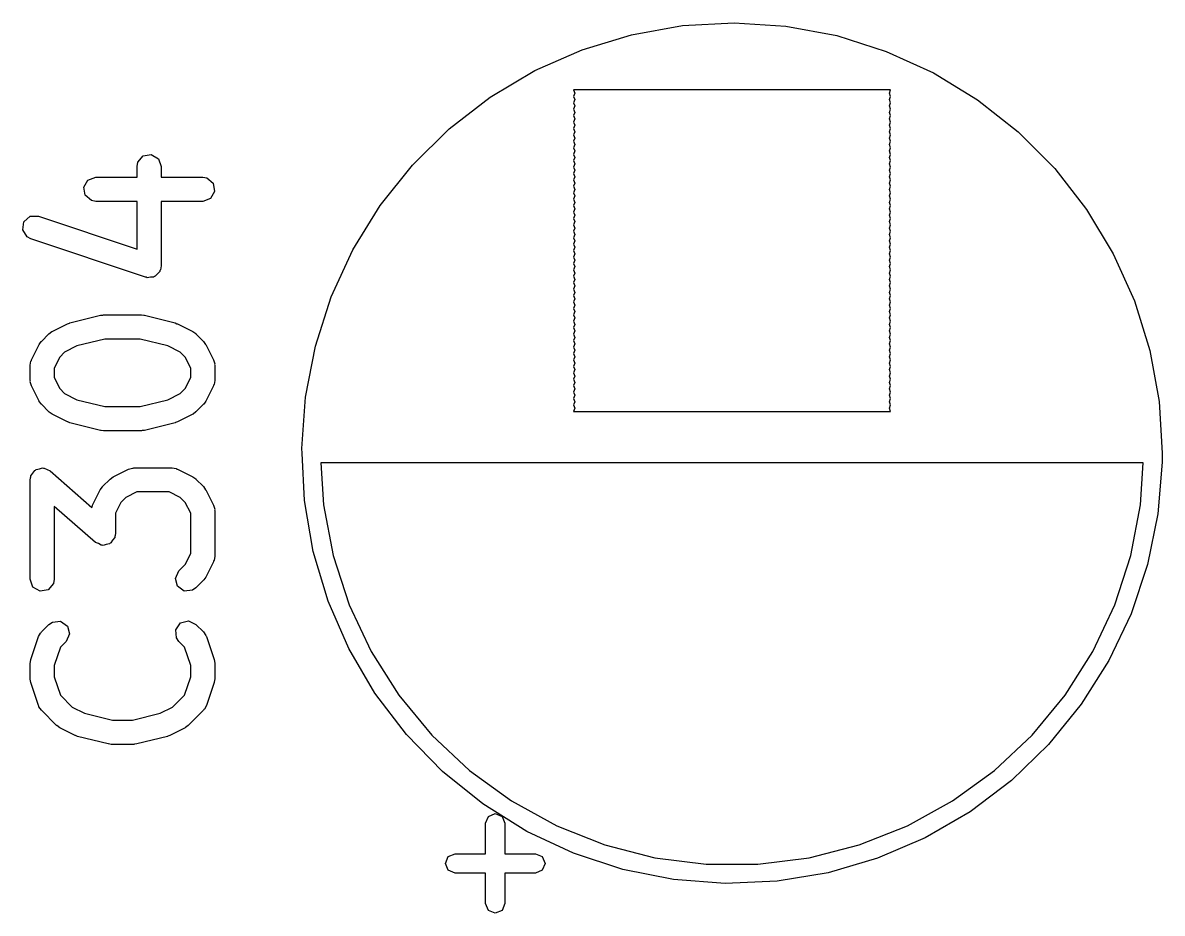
# Model space of a CAD drawing. Extents: x 96 to 185.9, y -128.5 to -80.8.
# Drawn here: x 96.01 to 103.11, y -119.81 to -114.27 of the extents above; entities that cross this region are included whole.
import ezdxf

# ---------------------------------------------------------------- set-up
doc = ezdxf.new("R2010")
doc.units = 0
doc.layers.add('BLACK', color=7, linetype='CONTINUOUS')

msp = doc.modelspace()

# ---------------------------------------------------------------- linework, layer by layer
at = {"layer": 'BLACK', "linetype": 'CONTINUOUS'}
for p, q in [((99.806, -114.342), (100.124, -114.285)), ((100.124, -114.285), (100.446, -114.268)), ((100.446, -114.268), (100.767, -114.289)), ((100.767, -114.289), (101.084, -114.348)), ((99.4974, -114.436), (99.806, -114.342)), ((101.084, -114.348), (101.392, -114.446)), ((99.2024, -114.566), (99.4974, -114.436)), ((101.392, -114.446), (101.686, -114.579)), ((98.9252, -114.731), (99.2024, -114.566)), ((101.686, -114.579), (101.961, -114.747)), ((99.4433, -114.686), (99.4516, -114.706)), ((101.42, -114.686), (99.4433, -114.686)), ((99.4516, -114.706), (99.4433, -114.727)), ((101.412, -114.706), (101.42, -114.686)), ((101.42, -114.727), (101.412, -114.706)), ((98.6698, -114.928), (98.9252, -114.731)), ((99.4433, -114.727), (99.4516, -114.746)), ((99.4516, -114.746), (99.4433, -114.766)), ((99.4433, -114.766), (99.4516, -114.786)), ((99.4516, -114.786), (99.4433, -114.806)), ((101.412, -114.746), (101.42, -114.727)), ((101.42, -114.766), (101.412, -114.746)), ((101.412, -114.786), (101.42, -114.766)), ((101.42, -114.806), (101.412, -114.786)), ((101.961, -114.747), (102.214, -114.947)), ((99.4433, -114.806), (99.4516, -114.826)), ((99.4516, -114.826), (99.4433, -114.846)), ((99.4433, -114.846), (99.4516, -114.866)), ((101.412, -114.826), (101.42, -114.806)), ((101.42, -114.846), (101.412, -114.826)), ((101.412, -114.866), (101.42, -114.846)), ((98.44, -115.154), (98.6698, -114.928)), ((99.4516, -114.866), (99.4433, -114.886)), ((99.4433, -114.886), (99.4516, -114.906)), ((99.4516, -114.906), (99.4433, -114.926)), ((99.4433, -114.926), (99.4516, -114.947)), ((101.42, -114.886), (101.412, -114.866)), ((101.412, -114.906), (101.42, -114.886)), ((101.42, -114.926), (101.412, -114.906)), ((101.412, -114.947), (101.42, -114.926)), ((99.4516, -114.947), (99.4433, -114.966)), ((99.4433, -114.966), (99.4516, -114.986)), ((99.4516, -114.986), (99.4433, -115.006)), ((101.42, -114.966), (101.412, -114.947)), ((101.412, -114.986), (101.42, -114.966)), ((101.42, -115.006), (101.412, -114.986)), ((102.214, -114.947), (102.442, -115.175)), ((99.4433, -115.006), (99.4516, -115.026)), ((99.4516, -115.026), (99.4433, -115.046)), ((99.4433, -115.046), (99.4516, -115.066)), ((99.4516, -115.066), (99.4433, -115.087)), ((101.412, -115.026), (101.42, -115.006)), ((101.42, -115.046), (101.412, -115.026)), ((101.412, -115.066), (101.42, -115.046)), ((101.42, -115.087), (101.412, -115.066)), ((96.7256, -115.162), (96.7302, -115.136)), ((96.7302, -115.136), (96.7631, -115.097)), ((96.7631, -115.097), (96.8137, -115.088)), ((96.8137, -115.088), (96.8581, -115.114)), ((96.8581, -115.114), (96.8756, -115.162)), ((99.4433, -115.087), (99.4516, -115.106)), ((99.4516, -115.106), (99.4433, -115.126)), ((99.4433, -115.126), (99.4516, -115.146)), ((99.4516, -115.146), (99.4433, -115.166)), ((101.412, -115.106), (101.42, -115.087)), ((101.42, -115.126), (101.412, -115.106)), ((101.412, -115.146), (101.42, -115.126)), ((101.42, -115.166), (101.412, -115.146)), ((96.7256, -115.23), (96.7256, -115.162)), ((96.8756, -115.162), (96.8756, -115.23)), ((98.239, -115.406), (98.44, -115.154)), ((99.4433, -115.166), (99.4516, -115.186)), ((99.4516, -115.186), (99.4433, -115.206)), ((99.4433, -115.206), (99.4516, -115.227)), ((101.412, -115.186), (101.42, -115.166)), ((101.42, -115.206), (101.412, -115.186)), ((101.412, -115.227), (101.42, -115.206)), ((102.442, -115.175), (102.64, -115.43)), ((96.3935, -115.292), (96.4191, -115.247)), ((96.4191, -115.247), (96.4673, -115.23)), ((96.4673, -115.23), (96.7256, -115.23)), ((96.8756, -115.23), (97.134, -115.23)), ((97.134, -115.23), (97.1596, -115.234)), ((97.1596, -115.234), (97.1989, -115.267)), ((97.1989, -115.267), (97.2078, -115.318)), ((99.4516, -115.227), (99.4433, -115.246)), ((99.4433, -115.246), (99.4516, -115.266)), ((99.4516, -115.266), (99.4433, -115.286)), ((99.4433, -115.286), (99.4516, -115.306)), ((101.42, -115.246), (101.412, -115.227)), ((101.412, -115.266), (101.42, -115.246)), ((101.42, -115.286), (101.412, -115.266)), ((101.412, -115.306), (101.42, -115.286)), ((96.4024, -115.342), (96.3935, -115.292)), ((96.4417, -115.375), (96.4024, -115.342)), ((97.2078, -115.318), (97.1822, -115.362)), ((99.4516, -115.306), (99.4433, -115.326)), ((99.4433, -115.326), (99.4516, -115.346)), ((99.4516, -115.346), (99.4433, -115.366)), ((101.42, -115.326), (101.412, -115.306)), ((101.412, -115.346), (101.42, -115.326)), ((101.42, -115.366), (101.412, -115.346)), ((96.4673, -115.38), (96.4417, -115.375)), ((96.7256, -115.38), (96.4673, -115.38)), ((96.7256, -115.677), (96.7256, -115.38)), ((97.134, -115.38), (96.8756, -115.38)), ((96.8756, -115.38), (96.8756, -115.781)), ((97.1822, -115.362), (97.134, -115.38)), ((98.0697, -115.681), (98.239, -115.406)), ((99.4433, -115.366), (99.4516, -115.386)), ((99.4516, -115.386), (99.4433, -115.406)), ((99.4433, -115.406), (99.4516, -115.426)), ((99.4516, -115.426), (99.4433, -115.447)), ((101.412, -115.386), (101.42, -115.366)), ((101.42, -115.406), (101.412, -115.386)), ((101.412, -115.426), (101.42, -115.406)), ((101.42, -115.447), (101.412, -115.426)), ((102.64, -115.43), (102.807, -115.706)), ((96.0204, -115.507), (96.0588, -115.473)), ((96.0588, -115.473), (96.1101, -115.472)), ((96.1101, -115.472), (96.7256, -115.677)), ((99.4433, -115.447), (99.4516, -115.466)), ((99.4516, -115.466), (99.4433, -115.486)), ((99.4433, -115.486), (99.4516, -115.506)), ((101.412, -115.466), (101.42, -115.447)), ((101.42, -115.486), (101.412, -115.466)), ((101.412, -115.506), (101.42, -115.486)), ((96.0129, -115.558), (96.0204, -115.507)), ((96.0397, -115.601), (96.0129, -115.558)), ((99.4516, -115.506), (99.4433, -115.526)), ((99.4433, -115.526), (99.4516, -115.546)), ((99.4516, -115.546), (99.4433, -115.566)), ((99.4433, -115.566), (99.4516, -115.587)), ((101.42, -115.526), (101.412, -115.506)), ((101.412, -115.546), (101.42, -115.526)), ((101.42, -115.566), (101.412, -115.546)), ((101.412, -115.587), (101.42, -115.566)), ((96.0626, -115.614), (96.0397, -115.601)), ((96.7769, -115.852), (96.0626, -115.614)), ((99.4516, -115.587), (99.4433, -115.606)), ((99.4433, -115.606), (99.4516, -115.626)), ((99.4516, -115.626), (99.4433, -115.646)), ((101.42, -115.606), (101.412, -115.587)), ((101.412, -115.626), (101.42, -115.606)), ((101.42, -115.646), (101.412, -115.626)), ((97.9347, -115.974), (98.0697, -115.681)), ((99.4433, -115.646), (99.4516, -115.666)), ((99.4516, -115.666), (99.4433, -115.686)), ((99.4433, -115.686), (99.4516, -115.706)), ((99.4516, -115.706), (99.4433, -115.727)), ((101.412, -115.666), (101.42, -115.646)), ((101.42, -115.686), (101.412, -115.666)), ((101.412, -115.706), (101.42, -115.686)), ((101.42, -115.727), (101.412, -115.706)), ((102.807, -115.706), (102.939, -116)), ((96.8756, -115.781), (96.8711, -115.806)), ((99.4433, -115.727), (99.4516, -115.746)), ((99.4516, -115.746), (99.4433, -115.766)), ((99.4433, -115.766), (99.4516, -115.786)), ((99.4516, -115.786), (99.4433, -115.806)), ((101.412, -115.746), (101.42, -115.727)), ((101.42, -115.766), (101.412, -115.746)), ((101.412, -115.786), (101.42, -115.766)), ((101.42, -115.806), (101.412, -115.786)), ((96.7827, -115.852), (96.7769, -115.852)), ((96.7876, -115.855), (96.7827, -115.852)), ((96.8078, -115.851), (96.7876, -115.855)), ((96.8282, -115.851), (96.8078, -115.851)), ((96.8325, -115.847), (96.8282, -115.851)), ((96.8381, -115.846), (96.8325, -115.847)), ((96.8513, -115.83), (96.8381, -115.846)), ((96.8666, -115.817), (96.8513, -115.83)), ((96.8674, -115.811), (96.8666, -115.817)), ((96.8711, -115.806), (96.8674, -115.811)), ((99.4433, -115.806), (99.4516, -115.826)), ((99.4516, -115.826), (99.4433, -115.846)), ((99.4433, -115.846), (99.4516, -115.866)), ((101.412, -115.826), (101.42, -115.806)), ((101.42, -115.846), (101.412, -115.826)), ((101.412, -115.866), (101.42, -115.846)), ((99.4516, -115.866), (99.4433, -115.886)), ((99.4433, -115.886), (99.4516, -115.906)), ((99.4516, -115.906), (99.4433, -115.926)), ((99.4433, -115.926), (99.4516, -115.947)), ((101.42, -115.886), (101.412, -115.866)), ((101.412, -115.906), (101.42, -115.886)), ((101.42, -115.926), (101.412, -115.906)), ((101.412, -115.947), (101.42, -115.926)), ((97.8358, -116.281), (97.9347, -115.974)), ((99.4516, -115.947), (99.4433, -115.966)), ((99.4433, -115.966), (99.4516, -115.986)), ((99.4516, -115.986), (99.4433, -116.006)), ((101.42, -115.966), (101.412, -115.947)), ((101.412, -115.986), (101.42, -115.966)), ((101.42, -116.006), (101.412, -115.986)), ((99.4433, -116.006), (99.4516, -116.026)), ((99.4516, -116.026), (99.4433, -116.046)), ((99.4433, -116.046), (99.4516, -116.066)), ((99.4516, -116.066), (99.4433, -116.087)), ((101.412, -116.026), (101.42, -116.006)), ((101.42, -116.046), (101.412, -116.026)), ((101.412, -116.066), (101.42, -116.046)), ((101.42, -116.087), (101.412, -116.066)), ((102.939, -116), (103.034, -116.308)), ((96.2909, -116.142), (96.3033, -116.139)), ((96.3033, -116.139), (96.3063, -116.137)), ((96.3063, -116.137), (96.4967, -116.089)), ((96.4967, -116.089), (96.5117, -116.088)), ((96.5117, -116.088), (96.5149, -116.087)), ((96.5149, -116.087), (96.753, -116.087)), ((96.753, -116.087), (96.7678, -116.089)), ((96.7678, -116.089), (96.7712, -116.089)), ((96.7712, -116.089), (96.9617, -116.137)), ((96.9617, -116.137), (96.9735, -116.142)), ((99.4433, -116.087), (99.4516, -116.106)), ((99.4516, -116.106), (99.4433, -116.126)), ((99.4433, -116.126), (99.4516, -116.146)), ((101.412, -116.106), (101.42, -116.087)), ((101.42, -116.126), (101.412, -116.106)), ((101.412, -116.146), (101.42, -116.126)), ((96.1286, -116.252), (96.1762, -116.204)), ((96.1762, -116.204), (96.1946, -116.191)), ((96.1946, -116.191), (96.1957, -116.19)), ((96.1957, -116.19), (96.2909, -116.142)), ((96.9735, -116.142), (96.977, -116.142)), ((96.977, -116.142), (97.0723, -116.19)), ((97.0723, -116.19), (97.0903, -116.203)), ((97.0903, -116.203), (97.0918, -116.204)), ((97.0918, -116.204), (97.1394, -116.252)), ((99.4516, -116.146), (99.4433, -116.166)), ((99.4433, -116.166), (99.4516, -116.186)), ((99.4516, -116.186), (99.4433, -116.206)), ((99.4433, -116.206), (99.4516, -116.227)), ((101.42, -116.166), (101.412, -116.146)), ((101.412, -116.186), (101.42, -116.166)), ((101.42, -116.206), (101.412, -116.186)), ((101.412, -116.227), (101.42, -116.206)), ((96.0669, -116.366), (96.1145, -116.271)), ((96.1145, -116.271), (96.1279, -116.253)), ((96.1279, -116.253), (96.1286, -116.252)), ((96.3506, -116.28), (96.2736, -116.319)), ((96.5242, -116.237), (96.3506, -116.28)), ((96.7438, -116.237), (96.5242, -116.237)), ((96.9173, -116.28), (96.7438, -116.237)), ((96.9943, -116.319), (96.9173, -116.28)), ((97.1394, -116.252), (97.1523, -116.27)), ((97.1523, -116.27), (97.1534, -116.271)), ((97.1534, -116.271), (97.2011, -116.366)), ((97.7745, -116.598), (97.8358, -116.281)), ((99.4516, -116.227), (99.4431, -116.247)), ((99.4431, -116.247), (99.4516, -116.267)), ((99.4516, -116.267), (99.4433, -116.287)), ((101.42, -116.247), (101.412, -116.227)), ((101.412, -116.267), (101.42, -116.247)), ((101.42, -116.287), (101.412, -116.267)), ((96.2432, -116.349), (96.209, -116.418)), ((96.2736, -116.319), (96.2432, -116.349)), ((97.0247, -116.349), (96.9943, -116.319)), ((97.059, -116.418), (97.0247, -116.349)), ((99.4433, -116.287), (99.4516, -116.307)), ((99.4516, -116.307), (99.4433, -116.328)), ((99.4433, -116.328), (99.4516, -116.347)), ((99.4516, -116.347), (99.4433, -116.367)), ((101.412, -116.307), (101.42, -116.287)), ((101.42, -116.328), (101.412, -116.307)), ((101.412, -116.347), (101.42, -116.328)), ((101.42, -116.367), (101.412, -116.347)), ((103.034, -116.308), (103.092, -116.626)), ((96.059, -116.4), (96.0635, -116.374)), ((96.059, -116.495), (96.059, -116.4)), ((96.0635, -116.374), (96.0664, -116.371)), ((96.0664, -116.371), (96.0669, -116.366)), ((96.209, -116.418), (96.209, -116.477)), ((97.059, -116.477), (97.059, -116.418)), ((97.2011, -116.366), (97.2085, -116.391)), ((97.2085, -116.391), (97.2074, -116.396)), ((97.2074, -116.396), (97.209, -116.4)), ((97.209, -116.4), (97.209, -116.495)), ((99.4433, -116.367), (99.4516, -116.387)), ((99.4516, -116.387), (99.4433, -116.407)), ((99.4433, -116.407), (99.4516, -116.427)), ((101.412, -116.387), (101.42, -116.367)), ((101.42, -116.407), (101.412, -116.387)), ((101.412, -116.427), (101.42, -116.407)), ((96.0605, -116.499), (96.059, -116.495)), ((96.209, -116.477), (96.2432, -116.546)), ((97.0247, -116.546), (97.059, -116.477)), ((97.209, -116.495), (97.2045, -116.521)), ((99.4516, -116.427), (99.4433, -116.447)), ((99.4433, -116.447), (99.4516, -116.468)), ((99.4516, -116.468), (99.4433, -116.487)), ((99.4433, -116.487), (99.4516, -116.507)), ((101.42, -116.447), (101.412, -116.427)), ((101.412, -116.468), (101.42, -116.447)), ((101.42, -116.487), (101.412, -116.468)), ((101.412, -116.507), (101.42, -116.487)), ((96.0595, -116.504), (96.0605, -116.499)), ((96.0669, -116.529), (96.0595, -116.504)), ((96.1145, -116.624), (96.0669, -116.529)), ((96.2432, -116.546), (96.2736, -116.576)), ((96.9943, -116.576), (97.0247, -116.546)), ((97.2011, -116.529), (97.1534, -116.624)), ((97.2016, -116.524), (97.2011, -116.529)), ((97.2045, -116.521), (97.2016, -116.524)), ((99.4516, -116.507), (99.4433, -116.527)), ((99.4433, -116.527), (99.4516, -116.547)), ((99.4516, -116.547), (99.4433, -116.567)), ((99.4433, -116.567), (99.4516, -116.587)), ((101.42, -116.527), (101.412, -116.507)), ((101.412, -116.547), (101.42, -116.527)), ((101.42, -116.567), (101.412, -116.547)), ((101.412, -116.587), (101.42, -116.567)), ((96.1157, -116.625), (96.1145, -116.624)), ((96.1286, -116.643), (96.1157, -116.625)), ((96.2736, -116.576), (96.3506, -116.615)), ((96.3506, -116.615), (96.5242, -116.658)), ((96.7438, -116.658), (96.9173, -116.615)), ((96.9173, -116.615), (96.9943, -116.576)), ((97.1534, -116.624), (97.1401, -116.642)), ((97.7517, -116.919), (97.7745, -116.598)), ((99.4516, -116.587), (99.4433, -116.608)), ((99.4433, -116.608), (99.4516, -116.627)), ((99.4516, -116.627), (99.4433, -116.647)), ((101.42, -116.608), (101.412, -116.587)), ((101.412, -116.627), (101.42, -116.608)), ((101.42, -116.647), (101.412, -116.627)), ((103.092, -116.626), (103.112, -116.947)), ((96.1762, -116.691), (96.1286, -116.643)), ((96.1777, -116.692), (96.1762, -116.691)), ((96.1957, -116.705), (96.1777, -116.692)), ((96.2909, -116.753), (96.1957, -116.705)), ((96.5242, -116.658), (96.7438, -116.658)), ((97.0723, -116.705), (96.977, -116.753)), ((97.0734, -116.704), (97.0723, -116.705)), ((97.0918, -116.691), (97.0734, -116.704)), ((97.1394, -116.643), (97.0918, -116.691)), ((97.1401, -116.642), (97.1394, -116.643)), ((99.4433, -116.647), (99.4516, -116.667)), ((99.4516, -116.667), (99.4433, -116.688)), ((99.4433, -116.688), (101.42, -116.688)), ((101.412, -116.667), (101.42, -116.647)), ((101.42, -116.688), (101.412, -116.667)), ((96.2944, -116.753), (96.2909, -116.753)), ((96.3063, -116.758), (96.2944, -116.753)), ((96.4967, -116.806), (96.3063, -116.758)), ((96.9617, -116.758), (96.7712, -116.806)), ((96.9646, -116.756), (96.9617, -116.758)), ((96.977, -116.753), (96.9646, -116.756)), ((96.5002, -116.806), (96.4967, -116.806)), ((96.5149, -116.808), (96.5002, -116.806)), ((96.753, -116.808), (96.5149, -116.808)), ((96.7563, -116.807), (96.753, -116.808)), ((96.7712, -116.806), (96.7563, -116.807)), ((97.7531, -116.947), (97.7517, -116.919)), ((97.7678, -117.242), (97.7531, -116.947)), ((103.112, -116.947), (103.111, -117.004)), ((96.0765, -117.073), (96.087, -117.056)), ((96.087, -117.056), (96.0926, -117.054)), ((96.0926, -117.054), (96.0965, -117.049)), ((96.0965, -117.049), (96.1164, -117.046)), ((96.1164, -117.046), (96.1355, -117.039)), ((96.1355, -117.039), (96.1411, -117.041)), ((96.1411, -117.041), (96.147, -117.04)), ((96.147, -117.04), (96.1645, -117.05)), ((96.1645, -117.05), (96.1834, -117.058)), ((96.1834, -117.058), (96.4434, -117.285)), ((96.5766, -117.095), (96.6719, -117.047)), ((96.6719, -117.047), (96.6968, -117.04)), ((96.6968, -117.04), (96.7012, -117.041)), ((96.7012, -117.041), (96.7054, -117.039)), ((96.7054, -117.039), (96.9435, -117.039)), ((96.9435, -117.039), (96.9692, -117.044)), ((96.9692, -117.044), (96.9726, -117.047)), ((96.9726, -117.047), (96.977, -117.047)), ((96.977, -117.047), (97.0723, -117.095)), ((97.8703, -117.007), (97.8868, -117.269)), ((102.993, -117.007), (97.8703, -117.007)), ((102.976, -117.269), (102.993, -117.007)), ((103.111, -117.004), (103.085, -117.325)), ((96.059, -117.114), (96.0609, -117.103)), ((96.059, -117.733), (96.059, -117.114)), ((96.0604, -117.1), (96.062, -117.097)), ((96.0609, -117.103), (96.0604, -117.1)), ((96.062, -117.097), (96.0635, -117.089)), ((96.0635, -117.089), (96.0765, -117.073)), ((96.5095, -117.156), (96.5571, -117.109)), ((96.5571, -117.109), (96.5755, -117.096)), ((96.5755, -117.096), (96.5766, -117.095)), ((97.0723, -117.095), (97.0903, -117.108)), ((97.0903, -117.108), (97.0918, -117.109)), ((97.0918, -117.109), (97.1394, -117.156)), ((96.4479, -117.271), (96.4955, -117.176)), ((96.4955, -117.176), (96.5088, -117.158)), ((96.5088, -117.158), (96.5095, -117.156)), ((96.7231, -117.189), (96.6546, -117.223)), ((96.9258, -117.189), (96.7231, -117.189)), ((96.9943, -117.223), (96.9258, -117.189)), ((97.1394, -117.156), (97.1523, -117.175)), ((97.1523, -117.175), (97.1534, -117.176)), ((97.1534, -117.176), (97.2011, -117.271)), ((96.4445, -117.279), (96.4473, -117.276)), ((96.4473, -117.276), (96.4479, -117.271)), ((96.6242, -117.254), (96.5899, -117.322)), ((96.6546, -117.223), (96.6242, -117.254)), ((97.0247, -117.254), (96.9943, -117.223)), ((97.059, -117.322), (97.0247, -117.254)), ((97.2011, -117.271), (97.2085, -117.296)), ((97.8224, -117.559), (97.7678, -117.242)), ((97.8868, -117.269), (97.9471, -117.585)), ((102.916, -117.585), (102.976, -117.269)), ((96.4655, -117.504), (96.209, -117.279)), ((96.209, -117.279), (96.209, -117.733)), ((96.4434, -117.285), (96.4445, -117.279)), ((96.5899, -117.322), (96.5899, -117.447)), ((97.059, -117.573), (97.059, -117.322)), ((97.2085, -117.296), (97.2074, -117.3)), ((97.2074, -117.3), (97.209, -117.305)), ((97.209, -117.305), (97.209, -117.59)), ((103.085, -117.325), (103.02, -117.641)), ((96.5724, -117.489), (96.5619, -117.506)), ((96.5854, -117.473), (96.5724, -117.489)), ((96.5869, -117.465), (96.5854, -117.473)), ((96.5885, -117.462), (96.5869, -117.465)), ((96.5899, -117.447), (96.588, -117.459)), ((96.588, -117.459), (96.5885, -117.462)), ((96.4844, -117.511), (96.4655, -117.504)), ((96.5019, -117.521), (96.4844, -117.511)), ((96.5078, -117.52), (96.5019, -117.521)), ((96.5134, -117.522), (96.5078, -117.52)), ((96.5325, -117.516), (96.5134, -117.522)), ((96.5524, -117.512), (96.5325, -117.516)), ((96.5563, -117.508), (96.5524, -117.512)), ((96.5619, -117.506), (96.5563, -117.508)), ((97.9148, -117.869), (97.8224, -117.559)), ((97.0247, -117.641), (97.059, -117.573)), ((97.2011, -117.624), (97.1534, -117.719)), ((97.2016, -117.619), (97.2011, -117.624)), ((97.2045, -117.616), (97.2016, -117.619)), ((97.209, -117.59), (97.2045, -117.616)), ((97.9471, -117.585), (98.0467, -117.892)), ((102.817, -117.892), (102.916, -117.585)), ((96.964, -117.727), (96.9857, -117.68)), ((96.9857, -117.68), (97.0247, -117.641)), ((103.02, -117.641), (102.918, -117.947)), ((96.0765, -117.781), (96.059, -117.733)), ((96.2045, -117.759), (96.1715, -117.798)), ((96.209, -117.733), (96.2045, -117.759)), ((96.9773, -117.776), (96.964, -117.727)), ((97.1394, -117.739), (97.0918, -117.786)), ((97.1401, -117.737), (97.1394, -117.739)), ((97.1534, -117.719), (97.1401, -117.737)), ((96.121, -117.807), (96.0765, -117.781)), ((96.1715, -117.798), (96.121, -117.807)), ((97.0193, -117.806), (96.9773, -117.776)), ((97.0704, -117.801), (97.0193, -117.806)), ((97.0918, -117.786), (97.0704, -117.801)), ((98.0437, -118.164), (97.9148, -117.869)), ((98.0467, -117.892), (98.1838, -118.183)), ((102.679, -118.183), (102.817, -117.892)), ((102.918, -117.947), (102.78, -118.239)), ((96.1286, -118.061), (96.1762, -118.014)), ((96.1762, -118.014), (96.1975, -117.999)), ((96.1975, -117.999), (96.2486, -117.994)), ((96.2486, -117.994), (96.2907, -118.024)), ((96.2907, -118.024), (96.3039, -118.073)), ((96.9663, -118.047), (96.9957, -118.005)), ((96.9708, -118.098), (96.9663, -118.047)), ((96.9957, -118.005), (97.0453, -117.992)), ((97.0453, -117.992), (97.0918, -118.014)), ((97.0918, -118.014), (97.1394, -118.061)), ((96.0628, -118.233), (96.1104, -118.09)), ((96.1104, -118.09), (96.1229, -118.068)), ((96.1229, -118.068), (96.1267, -118.065)), ((96.1267, -118.065), (96.1286, -118.061)), ((96.2823, -118.12), (96.2472, -118.155)), ((96.3039, -118.073), (96.2823, -118.12)), ((96.9857, -118.12), (96.9708, -118.098)), ((97.0208, -118.155), (96.9857, -118.12)), ((97.1394, -118.061), (97.1543, -118.082)), ((97.1543, -118.082), (97.1547, -118.087)), ((97.1547, -118.087), (97.1575, -118.09)), ((97.1575, -118.09), (97.2051, -118.233)), ((96.2472, -118.155), (96.209, -118.269)), ((97.059, -118.269), (97.0208, -118.155)), ((98.2072, -118.442), (98.0437, -118.164)), ((98.1838, -118.183), (98.3564, -118.455)), ((102.507, -118.455), (102.679, -118.183)), ((96.059, -118.257), (96.0629, -118.235)), ((96.059, -118.352), (96.059, -118.257)), ((96.0629, -118.235), (96.0628, -118.233)), ((96.209, -118.269), (96.209, -118.34)), ((97.059, -118.34), (97.059, -118.269)), ((97.2051, -118.233), (97.2084, -118.255)), ((97.2084, -118.255), (97.209, -118.257)), ((97.209, -118.257), (97.209, -118.352)), ((102.78, -118.239), (102.608, -118.511)), ((96.209, -118.34), (96.2472, -118.455)), ((97.0208, -118.455), (97.059, -118.34)), ((96.0595, -118.354), (96.059, -118.352)), ((96.0628, -118.376), (96.0595, -118.354)), ((96.1104, -118.519), (96.0628, -118.376)), ((97.2051, -118.376), (97.1575, -118.519)), ((97.209, -118.352), (97.2051, -118.374)), ((97.2051, -118.374), (97.2051, -118.376)), ((96.2472, -118.455), (96.3213, -118.529)), ((96.9467, -118.529), (97.0208, -118.455)), ((98.4029, -118.699), (98.2072, -118.442)), ((98.3564, -118.455), (98.5617, -118.703)), ((102.301, -118.703), (102.507, -118.455)), ((96.1132, -118.522), (96.1104, -118.519)), ((96.1136, -118.527), (96.1132, -118.522)), ((96.1286, -118.548), (96.1136, -118.527)), ((96.2238, -118.643), (96.1286, -118.548)), ((96.3213, -118.529), (96.3983, -118.567)), ((96.8697, -118.567), (96.9467, -118.529)), ((97.1394, -118.548), (97.0442, -118.643)), ((97.1413, -118.544), (97.1394, -118.548)), ((97.1451, -118.542), (97.1413, -118.544)), ((97.1575, -118.519), (97.1451, -118.542)), ((102.608, -118.511), (102.404, -118.762)), ((96.3983, -118.567), (96.5718, -118.611)), ((96.5718, -118.611), (96.6962, -118.611)), ((96.6962, -118.611), (96.8697, -118.567)), ((96.2253, -118.644), (96.2238, -118.643)), ((96.2433, -118.657), (96.2253, -118.644)), ((96.3385, -118.705), (96.2433, -118.657)), ((97.0247, -118.657), (96.9294, -118.705)), ((97.0258, -118.656), (97.0247, -118.657)), ((97.0442, -118.643), (97.0258, -118.656)), ((96.3421, -118.705), (96.3385, -118.705)), ((96.3539, -118.711), (96.3421, -118.705)), ((96.5444, -118.758), (96.3539, -118.711)), ((96.5478, -118.758), (96.5444, -118.758)), ((96.5626, -118.761), (96.5478, -118.758)), ((96.7054, -118.761), (96.5626, -118.761)), ((96.7087, -118.759), (96.7054, -118.761)), ((96.7236, -118.758), (96.7087, -118.759)), ((96.9141, -118.711), (96.7236, -118.758)), ((96.917, -118.709), (96.9141, -118.711)), ((96.9294, -118.705), (96.917, -118.709)), ((98.6279, -118.93), (98.4029, -118.699)), ((98.5617, -118.703), (98.7966, -118.924)), ((102.067, -118.924), (102.301, -118.703)), ((102.404, -118.762), (102.172, -118.985)), ((98.8791, -119.132), (98.6279, -118.93)), ((98.7966, -118.924), (99.0572, -119.113)), ((101.806, -119.113), (102.067, -118.924)), ((102.172, -118.985), (101.915, -119.18)), ((99.0572, -119.113), (99.3394, -119.268)), ((101.524, -119.268), (101.806, -119.113)), ((99.1528, -119.303), (98.8791, -119.132)), ((98.9142, -119.21), (98.9566, -119.192)), ((98.9566, -119.192), (98.999, -119.21)), ((101.915, -119.18), (101.636, -119.342)), ((98.8966, -119.252), (98.9142, -119.21)), ((98.8966, -119.442), (98.8966, -119.252)), ((98.999, -119.21), (99.0166, -119.252)), ((99.0166, -119.252), (99.0166, -119.442)), ((99.445, -119.439), (99.1528, -119.303)), ((99.3394, -119.268), (99.639, -119.387)), ((101.224, -119.387), (101.524, -119.268)), ((99.639, -119.387), (99.951, -119.467)), ((100.912, -119.467), (101.224, -119.387)), ((101.636, -119.342), (101.339, -119.469)), ((98.6466, -119.502), (98.6642, -119.46)), ((98.6642, -119.46), (98.7066, -119.442)), ((98.7066, -119.442), (98.8966, -119.442)), ((99.0166, -119.442), (99.2066, -119.442)), ((99.2066, -119.442), (99.249, -119.46)), ((99.249, -119.46), (99.2666, -119.502)), ((99.7515, -119.54), (99.445, -119.439)), ((99.951, -119.467), (100.271, -119.507)), ((100.593, -119.507), (100.912, -119.467)), ((101.339, -119.469), (101.03, -119.56)), ((98.6642, -119.545), (98.6466, -119.502)), ((98.7066, -119.562), (98.6642, -119.545)), ((99.249, -119.545), (99.2066, -119.562)), ((99.2666, -119.502), (99.249, -119.545)), ((100.068, -119.603), (99.7515, -119.54)), ((100.271, -119.507), (100.593, -119.507)), ((98.8966, -119.562), (98.7066, -119.562)), ((98.8966, -119.752), (98.8966, -119.562)), ((99.2066, -119.562), (99.0166, -119.562)), ((99.0166, -119.562), (99.0166, -119.752)), ((100.39, -119.627), (100.068, -119.603)), ((100.712, -119.613), (100.39, -119.627)), ((101.03, -119.56), (100.712, -119.613)), ((98.9142, -119.795), (98.8966, -119.752)), ((99.0166, -119.752), (98.999, -119.795)), ((98.9566, -119.812), (98.9142, -119.795)), ((98.999, -119.795), (98.9566, -119.812))]:
    msp.add_line(p, q, dxfattribs=at)

doc.saveas('drawing.dxf')
